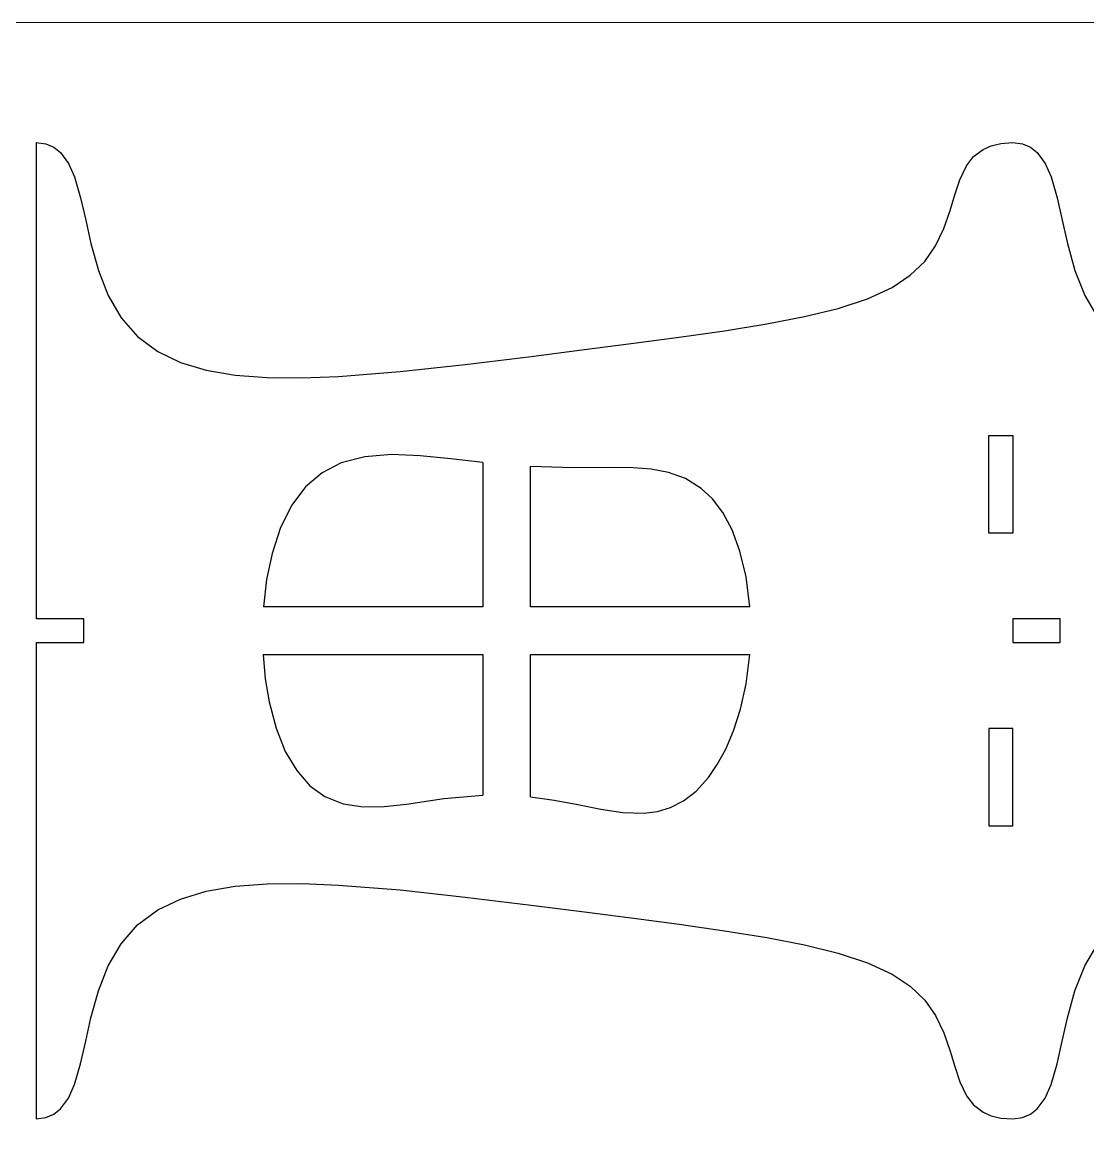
# Model space of a CAD drawing. Header units: millimetres. Extents: x -3928 to -434, y -548 to 1409.
# Drawn here: x -1660.2 to -1436.6, y 1174.1 to 1408.9 of the extents above; entities that cross this region are included whole.
import ezdxf

# ---------------------------------------------------------------- set-up
doc = ezdxf.new("R2010")
doc.units = ezdxf.units.MM
doc.header["$MEASUREMENT"] = 0
doc.layers.add('layer 1', color=7, linetype='Continuous')

msp = doc.modelspace()

# ---------------------------------------------------------------- linework, layer by layer
at = {"layer": 'layer 1', "color": 250, "lineweight": 9}
msp.add_lwpolyline([(-2369.48, 508.944), (-1169.48, 508.944), (-1169.48, 1408.944), (-2369.48, 1408.944), (-2369.48, 508.944)], close=True, dxfattribs=at)
at = {"layer": 'layer 1', "color": 1, "lineweight": 25}
for points, knots in [([(-1657.2996, 1383.6921), (-1657.2996, 1383.6921), (-1655.2528, 1383.437), (-1655.2528, 1383.437), (-1655.2528, 1383.437), (-1655.2528, 1383.437), (-1653.5574, 1382.7198), (-1653.5574, 1382.7198), (-1653.5574, 1382.7198), (-1653.5574, 1382.7198), (-1652.1582, 1381.6075), (-1652.1582, 1381.6075), (-1652.1582, 1381.6075), (-1652.1582, 1381.6075), (-1650.5041, 1379.3335), (-1650.5041, 1379.3335), (-1650.5041, 1379.3335), (-1650.5041, 1379.3335), (-1649.2485, 1376.498), (-1649.2485, 1376.498), (-1649.2485, 1376.498), (-1649.2485, 1376.498), (-1647.9655, 1372.1253), (-1647.9655, 1372.1253), (-1647.9655, 1372.1253), (-1647.9655, 1372.1253), (-1646.8863, 1367.3755), (-1646.8863, 1367.3755), (-1646.8863, 1367.3755), (-1646.8863, 1367.3755), (-1645.7934, 1362.5163), (-1645.7934, 1362.5163), (-1645.7934, 1362.5163), (-1645.7934, 1362.5163), (-1644.2236, 1356.8359), (-1644.2236, 1356.8359), (-1644.2236, 1356.8359), (-1644.2236, 1356.8359), (-1642.1616, 1351.5739), (-1642.1616, 1351.5739), (-1642.1616, 1351.5739), (-1642.1616, 1351.5739), (-1639.4494, 1346.9161), (-1639.4494, 1346.9161), (-1639.4494, 1346.9161), (-1639.4494, 1346.9161), (-1635.9869, 1342.9738), (-1635.9869, 1342.9738), (-1635.9869, 1342.9738), (-1635.9869, 1342.9738), (-1631.7211, 1339.7985), (-1631.7211, 1339.7985), (-1631.7211, 1339.7985), (-1631.7211, 1339.7985), (-1627.0017, 1337.5284), (-1627.0017, 1337.5284), (-1627.0017, 1337.5284), (-1627.0017, 1337.5284), (-1621.583, 1335.8989), (-1621.583, 1335.8989), (-1621.583, 1335.8989), (-1621.583, 1335.8989), (-1615.4986, 1334.8603), (-1615.4986, 1334.8603), (-1615.4986, 1334.8603), (-1615.4986, 1334.8603), (-1608.7973, 1334.3463), (-1608.7973, 1334.3463), (-1608.7973, 1334.3463), (-1608.7973, 1334.3463), (-1601.5413, 1334.2825), (-1601.5413, 1334.2825), (-1601.5413, 1334.2825), (-1601.5413, 1334.2825), (-1593.8021, 1334.5894), (-1593.8021, 1334.5894), (-1593.8021, 1334.5894), (-1593.8021, 1334.5894), (-1580.858, 1335.6315), (-1580.858, 1335.6315), (-1580.858, 1335.6315), (-1580.858, 1335.6315), (-1567.2545, 1337.1146), (-1567.2545, 1337.1146), (-1567.2545, 1337.1146), (-1567.2545, 1337.1146), (-1553.3487, 1338.8121), (-1553.3487, 1338.8121), (-1553.3487, 1338.8121), (-1553.3487, 1338.8121), (-1542.7527, 1340.1555), (-1542.7527, 1340.1555), (-1542.7527, 1340.1555), (-1542.7527, 1340.1555), (-1532.357, 1341.4989), (-1532.357, 1341.4989), (-1532.357, 1341.4989), (-1532.357, 1341.4989), (-1522.3209, 1342.8373), (-1522.3209, 1342.8373), (-1522.3209, 1342.8373), (-1522.3209, 1342.8373), (-1512.798, 1344.1938), (-1512.798, 1344.1938), (-1512.798, 1344.1938), (-1512.798, 1344.1938), (-1503.932, 1345.6165), (-1503.932, 1345.6165), (-1503.932, 1345.6165), (-1503.932, 1345.6165), (-1495.9885, 1347.1451), (-1495.9885, 1347.1451), (-1495.9885, 1347.1451), (-1495.9885, 1347.1451), (-1488.9072, 1348.8808), (-1488.9072, 1348.8808), (-1488.9072, 1348.8808), (-1488.9072, 1348.8808), (-1482.7674, 1350.905), (-1482.7674, 1350.905), (-1482.7674, 1350.905), (-1482.7674, 1350.905), (-1477.6176, 1353.2937), (-1477.6176, 1353.2937), (-1477.6176, 1353.2937), (-1477.6176, 1353.2937), (-1473.8016, 1355.8315), (-1473.8016, 1355.8315), (-1473.8016, 1355.8315), (-1473.8016, 1355.8315), (-1470.7779, 1358.7441), (-1470.7779, 1358.7441), (-1470.7779, 1358.7441), (-1470.7779, 1358.7441), (-1468.4729, 1362.0249), (-1468.4729, 1362.0249), (-1468.4729, 1362.0249), (-1468.4729, 1362.0249), (-1466.7598, 1365.6296), (-1466.7598, 1365.6296), (-1466.7598, 1365.6296), (-1466.7598, 1365.6296), (-1465.4488, 1369.4636), (-1465.4488, 1369.4636), (-1465.4488, 1369.4636), (-1465.4488, 1369.4636), (-1464.4762, 1372.7229), (-1464.4762, 1372.7229), (-1464.4762, 1372.7229), (-1464.4762, 1372.7229), (-1463.4034, 1375.9042), (-1463.4034, 1375.9042), (-1463.4034, 1375.9042), (-1463.4034, 1375.9042), (-1461.9828, 1378.8368), (-1461.9828, 1378.8368), (-1461.9828, 1378.8368), (-1461.9828, 1378.8368), (-1460.5103, 1380.7443), (-1460.5103, 1380.7443), (-1460.5103, 1380.7443), (-1460.5103, 1380.7443), (-1458.5238, 1382.2788), (-1458.5238, 1382.2788), (-1458.5238, 1382.2788), (-1458.5238, 1382.2788), (-1456.8301, 1383.0317), (-1456.8301, 1383.0317), (-1456.8301, 1383.0317), (-1456.8301, 1383.0317), (-1454.7759, 1383.5185), (-1454.7759, 1383.5185), (-1454.7759, 1383.5185), (-1454.7759, 1383.5185), (-1452.2998, 1383.6921), (-1452.2998, 1383.6921)], [0, 0, 0, 0, 0.02222222, 0.02222222, 0.02222222, 0.02222222, 0.04444444, 0.04444444, 0.04444444, 0.04444444, 0.06666667, 0.06666667, 0.06666667, 0.06666667, 0.08888889, 0.08888889, 0.08888889, 0.08888889, 0.11111111, 0.11111111, 0.11111111, 0.11111111, 0.13333333, 0.13333333, 0.13333333, 0.13333333, 0.15555556, 0.15555556, 0.15555556, 0.15555556, 0.17777778, 0.17777778, 0.17777778, 0.17777778, 0.2, 0.2, 0.2, 0.2, 0.22222222, 0.22222222, 0.22222222, 0.22222222, 0.24444444, 0.24444444, 0.24444444, 0.24444444, 0.26666667, 0.26666667, 0.26666667, 0.26666667, 0.28888889, 0.28888889, 0.28888889, 0.28888889, 0.31111111, 0.31111111, 0.31111111, 0.31111111, 0.33333333, 0.33333333, 0.33333333, 0.33333333, 0.35555556, 0.35555556, 0.35555556, 0.35555556, 0.37777778, 0.37777778, 0.37777778, 0.37777778, 0.4, 0.4, 0.4, 0.4, 0.42222222, 0.42222222, 0.42222222, 0.42222222, 0.44444444, 0.44444444, 0.44444444, 0.44444444, 0.46666667, 0.46666667, 0.46666667, 0.46666667, 0.48888889, 0.48888889, 0.48888889, 0.48888889, 0.51111111, 0.51111111, 0.51111111, 0.51111111, 0.53333333, 0.53333333, 0.53333333, 0.53333333, 0.55555556, 0.55555556, 0.55555556, 0.55555556, 0.57777778, 0.57777778, 0.57777778, 0.57777778, 0.6, 0.6, 0.6, 0.6, 0.62222222, 0.62222222, 0.62222222, 0.62222222, 0.64444444, 0.64444444, 0.64444444, 0.64444444, 0.66666667, 0.66666667, 0.66666667, 0.66666667, 0.68888889, 0.68888889, 0.68888889, 0.68888889, 0.71111111, 0.71111111, 0.71111111, 0.71111111, 0.73333333, 0.73333333, 0.73333333, 0.73333333, 0.75555556, 0.75555556, 0.75555556, 0.75555556, 0.77777778, 0.77777778, 0.77777778, 0.77777778, 0.8, 0.8, 0.8, 0.8, 0.82222222, 0.82222222, 0.82222222, 0.82222222, 0.84444444, 0.84444444, 0.84444444, 0.84444444, 0.86666667, 0.86666667, 0.86666667, 0.86666667, 0.88888889, 0.88888889, 0.88888889, 0.88888889, 0.91111111, 0.91111111, 0.91111111, 0.91111111, 0.93333333, 0.93333333, 0.93333333, 0.93333333, 0.95555556, 0.95555556, 0.95555556, 0.95555556, 1, 1, 1, 1]), ([(-1452.2998, 1383.6921), (-1452.2998, 1383.6921), (-1450.2529, 1383.437), (-1450.2529, 1383.437), (-1450.2529, 1383.437), (-1450.2529, 1383.437), (-1448.5575, 1382.7198), (-1448.5575, 1382.7198), (-1448.5575, 1382.7198), (-1448.5575, 1382.7198), (-1447.1581, 1381.6075), (-1447.1581, 1381.6075), (-1447.1581, 1381.6075), (-1447.1581, 1381.6075), (-1445.5043, 1379.3335), (-1445.5043, 1379.3335), (-1445.5043, 1379.3335), (-1445.5043, 1379.3335), (-1444.2488, 1376.498), (-1444.2488, 1376.498), (-1444.2488, 1376.498), (-1444.2488, 1376.498), (-1442.9657, 1372.1253), (-1442.9657, 1372.1253), (-1442.9657, 1372.1253), (-1442.9657, 1372.1253), (-1441.8862, 1367.3755), (-1441.8862, 1367.3755), (-1441.8862, 1367.3755), (-1441.8862, 1367.3755), (-1440.7937, 1362.5163), (-1440.7937, 1362.5163), (-1440.7937, 1362.5163), (-1440.7937, 1362.5163), (-1439.2238, 1356.8359), (-1439.2238, 1356.8359), (-1439.2238, 1356.8359), (-1439.2238, 1356.8359), (-1437.1615, 1351.5739), (-1437.1615, 1351.5739), (-1437.1615, 1351.5739), (-1437.1615, 1351.5739), (-1434.4497, 1346.9161), (-1434.4497, 1346.9161), (-1434.4497, 1346.9161), (-1434.4497, 1346.9161), (-1430.9871, 1342.9738), (-1430.9871, 1342.9738), (-1430.9871, 1342.9738), (-1430.9871, 1342.9738), (-1426.7214, 1339.7985), (-1426.7214, 1339.7985), (-1426.7214, 1339.7985), (-1426.7214, 1339.7985), (-1422.0015, 1337.5284), (-1422.0015, 1337.5284), (-1422.0015, 1337.5284), (-1422.0015, 1337.5284), (-1416.5829, 1335.8989), (-1416.5829, 1335.8989), (-1416.5829, 1335.8989), (-1416.5829, 1335.8989), (-1410.4985, 1334.8603), (-1410.4985, 1334.8603), (-1410.4985, 1334.8603), (-1410.4985, 1334.8603), (-1403.7975, 1334.3463), (-1403.7975, 1334.3463), (-1403.7975, 1334.3463), (-1403.7975, 1334.3463), (-1396.5412, 1334.2825), (-1396.5412, 1334.2825), (-1396.5412, 1334.2825), (-1396.5412, 1334.2825), (-1388.8023, 1334.5894), (-1388.8023, 1334.5894), (-1388.8023, 1334.5894), (-1388.8023, 1334.5894), (-1375.8579, 1335.6315), (-1375.8579, 1335.6315), (-1375.8579, 1335.6315), (-1375.8579, 1335.6315), (-1362.2547, 1337.1146), (-1362.2547, 1337.1146), (-1362.2547, 1337.1146), (-1362.2547, 1337.1146), (-1348.3486, 1338.8121), (-1348.3486, 1338.8121), (-1348.3486, 1338.8121), (-1348.3486, 1338.8121), (-1337.7529, 1340.1555), (-1337.7529, 1340.1555), (-1337.7529, 1340.1555), (-1337.7529, 1340.1555), (-1327.3573, 1341.4989), (-1327.3573, 1341.4989), (-1327.3573, 1341.4989), (-1327.3573, 1341.4989), (-1317.3211, 1342.8373), (-1317.3211, 1342.8373), (-1317.3211, 1342.8373), (-1317.3211, 1342.8373), (-1307.7982, 1344.1938), (-1307.7982, 1344.1938), (-1307.7982, 1344.1938), (-1307.7982, 1344.1938), (-1298.9322, 1345.6165), (-1298.9322, 1345.6165), (-1298.9322, 1345.6165), (-1298.9322, 1345.6165), (-1290.9883, 1347.1451), (-1290.9883, 1347.1451), (-1290.9883, 1347.1451), (-1290.9883, 1347.1451), (-1283.907, 1348.8808), (-1283.907, 1348.8808), (-1283.907, 1348.8808), (-1283.907, 1348.8808), (-1277.7676, 1350.905), (-1277.7676, 1350.905), (-1277.7676, 1350.905), (-1277.7676, 1350.905), (-1272.6178, 1353.2937), (-1272.6178, 1353.2937), (-1272.6178, 1353.2937), (-1272.6178, 1353.2937), (-1268.8014, 1355.8315), (-1268.8014, 1355.8315), (-1268.8014, 1355.8315), (-1268.8014, 1355.8315), (-1265.7781, 1358.7441), (-1265.7781, 1358.7441), (-1265.7781, 1358.7441), (-1265.7781, 1358.7441), (-1263.4731, 1362.0249), (-1263.4731, 1362.0249), (-1263.4731, 1362.0249), (-1263.4731, 1362.0249), (-1261.7596, 1365.6296), (-1261.7596, 1365.6296), (-1261.7596, 1365.6296), (-1261.7596, 1365.6296), (-1260.4491, 1369.4636), (-1260.4491, 1369.4636), (-1260.4491, 1369.4636), (-1260.4491, 1369.4636), (-1259.4765, 1372.7229), (-1259.4765, 1372.7229), (-1259.4765, 1372.7229), (-1259.4765, 1372.7229), (-1258.4033, 1375.9042), (-1258.4033, 1375.9042), (-1258.4033, 1375.9042), (-1258.4033, 1375.9042), (-1256.983, 1378.8368), (-1256.983, 1378.8368), (-1256.983, 1378.8368), (-1256.983, 1378.8368), (-1255.5102, 1380.7443), (-1255.5102, 1380.7443), (-1255.5102, 1380.7443), (-1255.5102, 1380.7443), (-1253.5237, 1382.2788), (-1253.5237, 1382.2788), (-1253.5237, 1382.2788), (-1253.5237, 1382.2788), (-1251.8304, 1383.0317), (-1251.8304, 1383.0317), (-1251.8304, 1383.0317), (-1251.8304, 1383.0317), (-1249.7761, 1383.5185), (-1249.7761, 1383.5185), (-1249.7761, 1383.5185), (-1249.7761, 1383.5185), (-1247.3, 1383.6921), (-1247.3, 1383.6921)], [0, 0, 0, 0, 0.02222222, 0.02222222, 0.02222222, 0.02222222, 0.04444444, 0.04444444, 0.04444444, 0.04444444, 0.06666667, 0.06666667, 0.06666667, 0.06666667, 0.08888889, 0.08888889, 0.08888889, 0.08888889, 0.11111111, 0.11111111, 0.11111111, 0.11111111, 0.13333333, 0.13333333, 0.13333333, 0.13333333, 0.15555556, 0.15555556, 0.15555556, 0.15555556, 0.17777778, 0.17777778, 0.17777778, 0.17777778, 0.2, 0.2, 0.2, 0.2, 0.22222222, 0.22222222, 0.22222222, 0.22222222, 0.24444444, 0.24444444, 0.24444444, 0.24444444, 0.26666667, 0.26666667, 0.26666667, 0.26666667, 0.28888889, 0.28888889, 0.28888889, 0.28888889, 0.31111111, 0.31111111, 0.31111111, 0.31111111, 0.33333333, 0.33333333, 0.33333333, 0.33333333, 0.35555556, 0.35555556, 0.35555556, 0.35555556, 0.37777778, 0.37777778, 0.37777778, 0.37777778, 0.4, 0.4, 0.4, 0.4, 0.42222222, 0.42222222, 0.42222222, 0.42222222, 0.44444444, 0.44444444, 0.44444444, 0.44444444, 0.46666667, 0.46666667, 0.46666667, 0.46666667, 0.48888889, 0.48888889, 0.48888889, 0.48888889, 0.51111111, 0.51111111, 0.51111111, 0.51111111, 0.53333333, 0.53333333, 0.53333333, 0.53333333, 0.55555556, 0.55555556, 0.55555556, 0.55555556, 0.57777778, 0.57777778, 0.57777778, 0.57777778, 0.6, 0.6, 0.6, 0.6, 0.62222222, 0.62222222, 0.62222222, 0.62222222, 0.64444444, 0.64444444, 0.64444444, 0.64444444, 0.66666667, 0.66666667, 0.66666667, 0.66666667, 0.68888889, 0.68888889, 0.68888889, 0.68888889, 0.71111111, 0.71111111, 0.71111111, 0.71111111, 0.73333333, 0.73333333, 0.73333333, 0.73333333, 0.75555556, 0.75555556, 0.75555556, 0.75555556, 0.77777778, 0.77777778, 0.77777778, 0.77777778, 0.8, 0.8, 0.8, 0.8, 0.82222222, 0.82222222, 0.82222222, 0.82222222, 0.84444444, 0.84444444, 0.84444444, 0.84444444, 0.86666667, 0.86666667, 0.86666667, 0.86666667, 0.88888889, 0.88888889, 0.88888889, 0.88888889, 0.91111111, 0.91111111, 0.91111111, 0.91111111, 0.93333333, 0.93333333, 0.93333333, 0.93333333, 0.95555556, 0.95555556, 0.95555556, 0.95555556, 1, 1, 1, 1]), ([(-1563.5496, 1316.5529), (-1563.5496, 1316.5529), (-1570.2574, 1317.3096), (-1570.2574, 1317.3096), (-1570.2574, 1317.3096), (-1570.2574, 1317.3096), (-1576.6881, 1317.9376), (-1576.6881, 1317.9376), (-1576.6881, 1317.9376), (-1576.6881, 1317.9376), (-1582.7284, 1318.1665), (-1582.7284, 1318.1665), (-1582.7284, 1318.1665), (-1582.7284, 1318.1665), (-1588.2818, 1317.7365), (-1588.2818, 1317.7365), (-1588.2818, 1317.7365), (-1588.2818, 1317.7365), (-1593.2736, 1316.4301), (-1593.2736, 1316.4301), (-1593.2736, 1316.4301), (-1593.2736, 1316.4301), (-1597.2688, 1314.3618), (-1597.2688, 1314.3618), (-1597.2688, 1314.3618), (-1597.2688, 1314.3618), (-1600.7299, 1311.3942), (-1600.7299, 1311.3942), (-1600.7299, 1311.3942), (-1600.7299, 1311.3942), (-1603.6404, 1307.5327), (-1603.6404, 1307.5327), (-1603.6404, 1307.5327), (-1603.6404, 1307.5327), (-1605.9909, 1302.8397), (-1605.9909, 1302.8397), (-1605.9909, 1302.8397), (-1605.9909, 1302.8397), (-1607.7777, 1297.4309), (-1607.7777, 1297.4309), (-1607.7777, 1297.4309), (-1607.7777, 1297.4309), (-1608.9229, 1291.9696), (-1608.9229, 1291.9696), (-1608.9229, 1291.9696), (-1608.9229, 1291.9696), (-1609.5949, 1286.1921), (-1609.5949, 1286.1921)], [0, 0, 0, 0, 0.07692308, 0.07692308, 0.07692308, 0.07692308, 0.15384615, 0.15384615, 0.15384615, 0.15384615, 0.23076923, 0.23076923, 0.23076923, 0.23076923, 0.30769231, 0.30769231, 0.30769231, 0.30769231, 0.38461538, 0.38461538, 0.38461538, 0.38461538, 0.46153846, 0.46153846, 0.46153846, 0.46153846, 0.53846154, 0.53846154, 0.53846154, 0.53846154, 0.61538462, 0.61538462, 0.61538462, 0.61538462, 0.69230769, 0.69230769, 0.69230769, 0.69230769, 0.76923077, 0.76923077, 0.76923077, 0.76923077, 0.84615385, 0.84615385, 0.84615385, 0.84615385, 1, 1, 1, 1]), ([(-1507.4795, 1286.1921), (-1507.4795, 1286.1921), (-1508.2701, 1292.5203), (-1508.2701, 1292.5203), (-1508.2701, 1292.5203), (-1508.2701, 1292.5203), (-1509.5538, 1297.9054), (-1509.5538, 1297.9054), (-1509.5538, 1297.9054), (-1509.5538, 1297.9054), (-1511.214, 1302.3804), (-1511.214, 1302.3804), (-1511.214, 1302.3804), (-1511.214, 1302.3804), (-1513.1613, 1306.0087), (-1513.1613, 1306.0087), (-1513.1613, 1306.0087), (-1513.1613, 1306.0087), (-1515.3281, 1308.874), (-1515.3281, 1308.874), (-1515.3281, 1308.874), (-1515.3281, 1308.874), (-1517.666, 1311.0693), (-1517.666, 1311.0693), (-1517.666, 1311.0693), (-1517.666, 1311.0693), (-1521.0053, 1313.1324), (-1521.0053, 1313.1324), (-1521.0053, 1313.1324), (-1521.0053, 1313.1324), (-1524.5282, 1314.4003), (-1524.5282, 1314.4003), (-1524.5282, 1314.4003), (-1524.5282, 1314.4003), (-1528.1978, 1315.0892), (-1528.1978, 1315.0892), (-1528.1978, 1315.0892), (-1528.1978, 1315.0892), (-1531.9887, 1315.3909), (-1531.9887, 1315.3909), (-1531.9887, 1315.3909), (-1531.9887, 1315.3909), (-1535.8845, 1315.4667), (-1535.8845, 1315.4667), (-1535.8845, 1315.4667), (-1535.8845, 1315.4667), (-1544.591, 1315.4279), (-1544.591, 1315.4279), (-1544.591, 1315.4279), (-1544.591, 1315.4279), (-1553.5498, 1315.6918), (-1553.5498, 1315.6918)], [0, 0, 0, 0, 0.07142857, 0.07142857, 0.07142857, 0.07142857, 0.14285714, 0.14285714, 0.14285714, 0.14285714, 0.21428571, 0.21428571, 0.21428571, 0.21428571, 0.28571429, 0.28571429, 0.28571429, 0.28571429, 0.35714286, 0.35714286, 0.35714286, 0.35714286, 0.42857143, 0.42857143, 0.42857143, 0.42857143, 0.5, 0.5, 0.5, 0.5, 0.57142857, 0.57142857, 0.57142857, 0.57142857, 0.64285714, 0.64285714, 0.64285714, 0.64285714, 0.71428571, 0.71428571, 0.71428571, 0.71428571, 0.78571429, 0.78571429, 0.78571429, 0.78571429, 0.85714286, 0.85714286, 0.85714286, 0.85714286, 1, 1, 1, 1]), ([(-1609.6715, 1276.1923), (-1609.6715, 1276.1923), (-1609.1984, 1271.1123), (-1609.1984, 1271.1123), (-1609.1984, 1271.1123), (-1609.1984, 1271.1123), (-1608.3859, 1266.262), (-1608.3859, 1266.262), (-1608.3859, 1266.262), (-1608.3859, 1266.262), (-1606.9237, 1260.7184), (-1606.9237, 1260.7184), (-1606.9237, 1260.7184), (-1606.9237, 1260.7184), (-1604.9841, 1255.8582), (-1604.9841, 1255.8582), (-1604.9841, 1255.8582), (-1604.9841, 1255.8582), (-1602.6011, 1251.8062), (-1602.6011, 1251.8062), (-1602.6011, 1251.8062), (-1602.6011, 1251.8062), (-1599.812, 1248.6351), (-1599.812, 1248.6351), (-1599.812, 1248.6351), (-1599.812, 1248.6351), (-1596.6578, 1246.3589), (-1596.6578, 1246.3589), (-1596.6578, 1246.3589), (-1596.6578, 1246.3589), (-1592.8362, 1244.8417), (-1592.8362, 1244.8417), (-1592.8362, 1244.8417), (-1592.8362, 1244.8417), (-1588.6776, 1244.2119), (-1588.6776, 1244.2119), (-1588.6776, 1244.2119), (-1588.6776, 1244.2119), (-1584.2288, 1244.2765), (-1584.2288, 1244.2765), (-1584.2288, 1244.2765), (-1584.2288, 1244.2765), (-1579.5308, 1244.7972), (-1579.5308, 1244.7972), (-1579.5308, 1244.7972), (-1579.5308, 1244.7972), (-1571.732, 1245.9275), (-1571.732, 1245.9275), (-1571.732, 1245.9275), (-1571.732, 1245.9275), (-1563.5496, 1246.6683), (-1563.5496, 1246.6683)], [0, 0, 0, 0, 0.07142857, 0.07142857, 0.07142857, 0.07142857, 0.14285714, 0.14285714, 0.14285714, 0.14285714, 0.21428571, 0.21428571, 0.21428571, 0.21428571, 0.28571429, 0.28571429, 0.28571429, 0.28571429, 0.35714286, 0.35714286, 0.35714286, 0.35714286, 0.42857143, 0.42857143, 0.42857143, 0.42857143, 0.5, 0.5, 0.5, 0.5, 0.57142857, 0.57142857, 0.57142857, 0.57142857, 0.64285714, 0.64285714, 0.64285714, 0.64285714, 0.71428571, 0.71428571, 0.71428571, 0.71428571, 0.78571429, 0.78571429, 0.78571429, 0.78571429, 0.85714286, 0.85714286, 0.85714286, 0.85714286, 1, 1, 1, 1]), ([(-1553.5498, 1246.3036), (-1553.5498, 1246.3036), (-1548.5344, 1245.5938), (-1548.5344, 1245.5938), (-1548.5344, 1245.5938), (-1548.5344, 1245.5938), (-1543.5951, 1244.6695), (-1543.5951, 1244.6695), (-1543.5951, 1244.6695), (-1543.5951, 1244.6695), (-1538.7818, 1243.7279), (-1538.7818, 1243.7279), (-1538.7818, 1243.7279), (-1538.7818, 1243.7279), (-1534.1311, 1243.0294), (-1534.1311, 1243.0294), (-1534.1311, 1243.0294), (-1534.1311, 1243.0294), (-1529.6576, 1242.8809), (-1529.6576, 1242.8809), (-1529.6576, 1242.8809), (-1529.6576, 1242.8809), (-1526.8459, 1243.2379), (-1526.8459, 1243.2379), (-1526.8459, 1243.2379), (-1526.8459, 1243.2379), (-1524.0974, 1244.0659), (-1524.0974, 1244.0659), (-1524.0974, 1244.0659), (-1524.0974, 1244.0659), (-1521.4043, 1245.4636), (-1521.4043, 1245.4636), (-1521.4043, 1245.4636), (-1521.4043, 1245.4636), (-1518.7638, 1247.533), (-1518.7638, 1247.533), (-1518.7638, 1247.533), (-1518.7638, 1247.533), (-1516.186, 1250.3803), (-1516.186, 1250.3803), (-1516.186, 1250.3803), (-1516.186, 1250.3803), (-1514.3241, 1253.0755), (-1514.3241, 1253.0755), (-1514.3241, 1253.0755), (-1514.3241, 1253.0755), (-1512.5419, 1256.3193), (-1512.5419, 1256.3193), (-1512.5419, 1256.3193), (-1512.5419, 1256.3193), (-1510.8834, 1260.1723), (-1510.8834, 1260.1723), (-1510.8834, 1260.1723), (-1510.8834, 1260.1723), (-1509.4159, 1264.7062), (-1509.4159, 1264.7062), (-1509.4159, 1264.7062), (-1509.4159, 1264.7062), (-1508.2358, 1270.0092), (-1508.2358, 1270.0092), (-1508.2358, 1270.0092), (-1508.2358, 1270.0092), (-1507.4798, 1276.1923), (-1507.4798, 1276.1923)], [0, 0, 0, 0, 0.05882353, 0.05882353, 0.05882353, 0.05882353, 0.11764706, 0.11764706, 0.11764706, 0.11764706, 0.17647059, 0.17647059, 0.17647059, 0.17647059, 0.23529412, 0.23529412, 0.23529412, 0.23529412, 0.29411765, 0.29411765, 0.29411765, 0.29411765, 0.35294118, 0.35294118, 0.35294118, 0.35294118, 0.41176471, 0.41176471, 0.41176471, 0.41176471, 0.47058824, 0.47058824, 0.47058824, 0.47058824, 0.52941176, 0.52941176, 0.52941176, 0.52941176, 0.58823529, 0.58823529, 0.58823529, 0.58823529, 0.64705882, 0.64705882, 0.64705882, 0.64705882, 0.70588235, 0.70588235, 0.70588235, 0.70588235, 0.76470588, 0.76470588, 0.76470588, 0.76470588, 0.82352941, 0.82352941, 0.82352941, 0.82352941, 0.88235294, 0.88235294, 0.88235294, 0.88235294, 1, 1, 1, 1]), ([(-1657.2996, 1178.6923), (-1657.2996, 1178.6923), (-1655.2528, 1178.947), (-1655.2528, 1178.947), (-1655.2528, 1178.947), (-1655.2528, 1178.947), (-1653.5574, 1179.6642), (-1653.5574, 1179.6642), (-1653.5574, 1179.6642), (-1653.5574, 1179.6642), (-1652.1582, 1180.7765), (-1652.1582, 1180.7765), (-1652.1582, 1180.7765), (-1652.1582, 1180.7765), (-1650.5041, 1183.0505), (-1650.5041, 1183.0505), (-1650.5041, 1183.0505), (-1650.5041, 1183.0505), (-1649.2485, 1185.8861), (-1649.2485, 1185.8861), (-1649.2485, 1185.8861), (-1649.2485, 1185.8861), (-1647.9655, 1190.2588), (-1647.9655, 1190.2588), (-1647.9655, 1190.2588), (-1647.9655, 1190.2588), (-1646.8863, 1195.0086), (-1646.8863, 1195.0086), (-1646.8863, 1195.0086), (-1646.8863, 1195.0086), (-1645.7934, 1199.8681), (-1645.7934, 1199.8681), (-1645.7934, 1199.8681), (-1645.7934, 1199.8681), (-1644.2236, 1205.5486), (-1644.2236, 1205.5486), (-1644.2236, 1205.5486), (-1644.2236, 1205.5486), (-1642.1616, 1210.8102), (-1642.1616, 1210.8102), (-1642.1616, 1210.8102), (-1642.1616, 1210.8102), (-1639.4494, 1215.4683), (-1639.4494, 1215.4683), (-1639.4494, 1215.4683), (-1639.4494, 1215.4683), (-1635.9869, 1219.4103), (-1635.9869, 1219.4103), (-1635.9869, 1219.4103), (-1635.9869, 1219.4103), (-1631.7211, 1222.586), (-1631.7211, 1222.586), (-1631.7211, 1222.586), (-1631.7211, 1222.586), (-1627.0017, 1224.8561), (-1627.0017, 1224.8561), (-1627.0017, 1224.8561), (-1627.0017, 1224.8561), (-1621.583, 1226.4852), (-1621.583, 1226.4852), (-1621.583, 1226.4852), (-1621.583, 1226.4852), (-1615.4986, 1227.5238), (-1615.4986, 1227.5238), (-1615.4986, 1227.5238), (-1615.4986, 1227.5238), (-1608.7973, 1228.0378), (-1608.7973, 1228.0378), (-1608.7973, 1228.0378), (-1608.7973, 1228.0378), (-1601.5413, 1228.1016), (-1601.5413, 1228.1016), (-1601.5413, 1228.1016), (-1601.5413, 1228.1016), (-1593.8021, 1227.7951), (-1593.8021, 1227.7951), (-1593.8021, 1227.7951), (-1593.8021, 1227.7951), (-1580.858, 1226.7526), (-1580.858, 1226.7526), (-1580.858, 1226.7526), (-1580.858, 1226.7526), (-1567.2545, 1225.2695), (-1567.2545, 1225.2695), (-1567.2545, 1225.2695), (-1567.2545, 1225.2695), (-1553.3487, 1223.572), (-1553.3487, 1223.572), (-1553.3487, 1223.572), (-1553.3487, 1223.572), (-1542.7527, 1222.2286), (-1542.7527, 1222.2286), (-1542.7527, 1222.2286), (-1542.7527, 1222.2286), (-1532.357, 1220.8852), (-1532.357, 1220.8852), (-1532.357, 1220.8852), (-1532.357, 1220.8852), (-1522.3209, 1219.5471), (-1522.3209, 1219.5471), (-1522.3209, 1219.5471), (-1522.3209, 1219.5471), (-1512.798, 1218.1907), (-1512.798, 1218.1907), (-1512.798, 1218.1907), (-1512.798, 1218.1907), (-1503.932, 1216.7676), (-1503.932, 1216.7676), (-1503.932, 1216.7676), (-1503.932, 1216.7676), (-1495.9885, 1215.239), (-1495.9885, 1215.239), (-1495.9885, 1215.239), (-1495.9885, 1215.239), (-1488.9072, 1213.5033), (-1488.9072, 1213.5033), (-1488.9072, 1213.5033), (-1488.9072, 1213.5033), (-1482.7674, 1211.4795), (-1482.7674, 1211.4795), (-1482.7674, 1211.4795), (-1482.7674, 1211.4795), (-1477.6176, 1209.0908), (-1477.6176, 1209.0908), (-1477.6176, 1209.0908), (-1477.6176, 1209.0908), (-1473.8016, 1206.5526), (-1473.8016, 1206.5526), (-1473.8016, 1206.5526), (-1473.8016, 1206.5526), (-1470.7779, 1203.6404), (-1470.7779, 1203.6404), (-1470.7779, 1203.6404), (-1470.7779, 1203.6404), (-1468.4729, 1200.3592), (-1468.4729, 1200.3592), (-1468.4729, 1200.3592), (-1468.4729, 1200.3592), (-1466.7598, 1196.7545), (-1466.7598, 1196.7545), (-1466.7598, 1196.7545), (-1466.7598, 1196.7545), (-1465.4488, 1192.9205), (-1465.4488, 1192.9205), (-1465.4488, 1192.9205), (-1465.4488, 1192.9205), (-1464.4762, 1189.6612), (-1464.4762, 1189.6612), (-1464.4762, 1189.6612), (-1464.4762, 1189.6612), (-1463.4034, 1186.4799), (-1463.4034, 1186.4799), (-1463.4034, 1186.4799), (-1463.4034, 1186.4799), (-1461.9828, 1183.5472), (-1461.9828, 1183.5472), (-1461.9828, 1183.5472), (-1461.9828, 1183.5472), (-1460.5103, 1181.6401), (-1460.5103, 1181.6401), (-1460.5103, 1181.6401), (-1460.5103, 1181.6401), (-1458.5238, 1180.1055), (-1458.5238, 1180.1055), (-1458.5238, 1180.1055), (-1458.5238, 1180.1055), (-1456.8301, 1179.3527), (-1456.8301, 1179.3527), (-1456.8301, 1179.3527), (-1456.8301, 1179.3527), (-1454.7759, 1178.8655), (-1454.7759, 1178.8655), (-1454.7759, 1178.8655), (-1454.7759, 1178.8655), (-1452.2998, 1178.6923), (-1452.2998, 1178.6923)], [0, 0, 0, 0, 0.02222222, 0.02222222, 0.02222222, 0.02222222, 0.04444444, 0.04444444, 0.04444444, 0.04444444, 0.06666667, 0.06666667, 0.06666667, 0.06666667, 0.08888889, 0.08888889, 0.08888889, 0.08888889, 0.11111111, 0.11111111, 0.11111111, 0.11111111, 0.13333333, 0.13333333, 0.13333333, 0.13333333, 0.15555556, 0.15555556, 0.15555556, 0.15555556, 0.17777778, 0.17777778, 0.17777778, 0.17777778, 0.2, 0.2, 0.2, 0.2, 0.22222222, 0.22222222, 0.22222222, 0.22222222, 0.24444444, 0.24444444, 0.24444444, 0.24444444, 0.26666667, 0.26666667, 0.26666667, 0.26666667, 0.28888889, 0.28888889, 0.28888889, 0.28888889, 0.31111111, 0.31111111, 0.31111111, 0.31111111, 0.33333333, 0.33333333, 0.33333333, 0.33333333, 0.35555556, 0.35555556, 0.35555556, 0.35555556, 0.37777778, 0.37777778, 0.37777778, 0.37777778, 0.4, 0.4, 0.4, 0.4, 0.42222222, 0.42222222, 0.42222222, 0.42222222, 0.44444444, 0.44444444, 0.44444444, 0.44444444, 0.46666667, 0.46666667, 0.46666667, 0.46666667, 0.48888889, 0.48888889, 0.48888889, 0.48888889, 0.51111111, 0.51111111, 0.51111111, 0.51111111, 0.53333333, 0.53333333, 0.53333333, 0.53333333, 0.55555556, 0.55555556, 0.55555556, 0.55555556, 0.57777778, 0.57777778, 0.57777778, 0.57777778, 0.6, 0.6, 0.6, 0.6, 0.62222222, 0.62222222, 0.62222222, 0.62222222, 0.64444444, 0.64444444, 0.64444444, 0.64444444, 0.66666667, 0.66666667, 0.66666667, 0.66666667, 0.68888889, 0.68888889, 0.68888889, 0.68888889, 0.71111111, 0.71111111, 0.71111111, 0.71111111, 0.73333333, 0.73333333, 0.73333333, 0.73333333, 0.75555556, 0.75555556, 0.75555556, 0.75555556, 0.77777778, 0.77777778, 0.77777778, 0.77777778, 0.8, 0.8, 0.8, 0.8, 0.82222222, 0.82222222, 0.82222222, 0.82222222, 0.84444444, 0.84444444, 0.84444444, 0.84444444, 0.86666667, 0.86666667, 0.86666667, 0.86666667, 0.88888889, 0.88888889, 0.88888889, 0.88888889, 0.91111111, 0.91111111, 0.91111111, 0.91111111, 0.93333333, 0.93333333, 0.93333333, 0.93333333, 0.95555556, 0.95555556, 0.95555556, 0.95555556, 1, 1, 1, 1]), ([(-1452.2998, 1178.6923), (-1452.2998, 1178.6923), (-1450.2529, 1178.947), (-1450.2529, 1178.947), (-1450.2529, 1178.947), (-1450.2529, 1178.947), (-1448.5575, 1179.6642), (-1448.5575, 1179.6642), (-1448.5575, 1179.6642), (-1448.5575, 1179.6642), (-1447.1581, 1180.7765), (-1447.1581, 1180.7765), (-1447.1581, 1180.7765), (-1447.1581, 1180.7765), (-1445.5043, 1183.0505), (-1445.5043, 1183.0505), (-1445.5043, 1183.0505), (-1445.5043, 1183.0505), (-1444.2488, 1185.8861), (-1444.2488, 1185.8861), (-1444.2488, 1185.8861), (-1444.2488, 1185.8861), (-1442.9657, 1190.2588), (-1442.9657, 1190.2588), (-1442.9657, 1190.2588), (-1442.9657, 1190.2588), (-1441.8862, 1195.0086), (-1441.8862, 1195.0086), (-1441.8862, 1195.0086), (-1441.8862, 1195.0086), (-1440.7937, 1199.8681), (-1440.7937, 1199.8681), (-1440.7937, 1199.8681), (-1440.7937, 1199.8681), (-1439.2238, 1205.5486), (-1439.2238, 1205.5486), (-1439.2238, 1205.5486), (-1439.2238, 1205.5486), (-1437.1615, 1210.8102), (-1437.1615, 1210.8102), (-1437.1615, 1210.8102), (-1437.1615, 1210.8102), (-1434.4497, 1215.4683), (-1434.4497, 1215.4683), (-1434.4497, 1215.4683), (-1434.4497, 1215.4683), (-1430.9871, 1219.4103), (-1430.9871, 1219.4103), (-1430.9871, 1219.4103), (-1430.9871, 1219.4103), (-1426.7214, 1222.586), (-1426.7214, 1222.586), (-1426.7214, 1222.586), (-1426.7214, 1222.586), (-1422.0015, 1224.8561), (-1422.0015, 1224.8561), (-1422.0015, 1224.8561), (-1422.0015, 1224.8561), (-1416.5829, 1226.4852), (-1416.5829, 1226.4852), (-1416.5829, 1226.4852), (-1416.5829, 1226.4852), (-1410.4985, 1227.5238), (-1410.4985, 1227.5238), (-1410.4985, 1227.5238), (-1410.4985, 1227.5238), (-1403.7975, 1228.0378), (-1403.7975, 1228.0378), (-1403.7975, 1228.0378), (-1403.7975, 1228.0378), (-1396.5412, 1228.1016), (-1396.5412, 1228.1016), (-1396.5412, 1228.1016), (-1396.5412, 1228.1016), (-1388.8023, 1227.7951), (-1388.8023, 1227.7951), (-1388.8023, 1227.7951), (-1388.8023, 1227.7951), (-1375.8579, 1226.7526), (-1375.8579, 1226.7526), (-1375.8579, 1226.7526), (-1375.8579, 1226.7526), (-1362.2547, 1225.2695), (-1362.2547, 1225.2695), (-1362.2547, 1225.2695), (-1362.2547, 1225.2695), (-1348.3486, 1223.572), (-1348.3486, 1223.572), (-1348.3486, 1223.572), (-1348.3486, 1223.572), (-1337.7529, 1222.2286), (-1337.7529, 1222.2286), (-1337.7529, 1222.2286), (-1337.7529, 1222.2286), (-1327.3573, 1220.8852), (-1327.3573, 1220.8852), (-1327.3573, 1220.8852), (-1327.3573, 1220.8852), (-1317.3211, 1219.5471), (-1317.3211, 1219.5471), (-1317.3211, 1219.5471), (-1317.3211, 1219.5471), (-1307.7982, 1218.1907), (-1307.7982, 1218.1907), (-1307.7982, 1218.1907), (-1307.7982, 1218.1907), (-1298.9322, 1216.7676), (-1298.9322, 1216.7676), (-1298.9322, 1216.7676), (-1298.9322, 1216.7676), (-1290.9883, 1215.239), (-1290.9883, 1215.239), (-1290.9883, 1215.239), (-1290.9883, 1215.239), (-1283.907, 1213.5033), (-1283.907, 1213.5033), (-1283.907, 1213.5033), (-1283.907, 1213.5033), (-1277.7676, 1211.4795), (-1277.7676, 1211.4795), (-1277.7676, 1211.4795), (-1277.7676, 1211.4795), (-1272.6178, 1209.0908), (-1272.6178, 1209.0908), (-1272.6178, 1209.0908), (-1272.6178, 1209.0908), (-1268.8014, 1206.5526), (-1268.8014, 1206.5526), (-1268.8014, 1206.5526), (-1268.8014, 1206.5526), (-1265.7781, 1203.6404), (-1265.7781, 1203.6404), (-1265.7781, 1203.6404), (-1265.7781, 1203.6404), (-1263.4731, 1200.3592), (-1263.4731, 1200.3592), (-1263.4731, 1200.3592), (-1263.4731, 1200.3592), (-1261.7596, 1196.7545), (-1261.7596, 1196.7545), (-1261.7596, 1196.7545), (-1261.7596, 1196.7545), (-1260.4491, 1192.9205), (-1260.4491, 1192.9205), (-1260.4491, 1192.9205), (-1260.4491, 1192.9205), (-1259.4765, 1189.6612), (-1259.4765, 1189.6612), (-1259.4765, 1189.6612), (-1259.4765, 1189.6612), (-1258.4033, 1186.4799), (-1258.4033, 1186.4799), (-1258.4033, 1186.4799), (-1258.4033, 1186.4799), (-1256.983, 1183.5472), (-1256.983, 1183.5472), (-1256.983, 1183.5472), (-1256.983, 1183.5472), (-1255.5102, 1181.6401), (-1255.5102, 1181.6401), (-1255.5102, 1181.6401), (-1255.5102, 1181.6401), (-1253.5237, 1180.1055), (-1253.5237, 1180.1055), (-1253.5237, 1180.1055), (-1253.5237, 1180.1055), (-1251.8304, 1179.3527), (-1251.8304, 1179.3527), (-1251.8304, 1179.3527), (-1251.8304, 1179.3527), (-1249.7761, 1178.8655), (-1249.7761, 1178.8655), (-1249.7761, 1178.8655), (-1249.7761, 1178.8655), (-1247.3, 1178.6923), (-1247.3, 1178.6923)], [0, 0, 0, 0, 0.02222222, 0.02222222, 0.02222222, 0.02222222, 0.04444444, 0.04444444, 0.04444444, 0.04444444, 0.06666667, 0.06666667, 0.06666667, 0.06666667, 0.08888889, 0.08888889, 0.08888889, 0.08888889, 0.11111111, 0.11111111, 0.11111111, 0.11111111, 0.13333333, 0.13333333, 0.13333333, 0.13333333, 0.15555556, 0.15555556, 0.15555556, 0.15555556, 0.17777778, 0.17777778, 0.17777778, 0.17777778, 0.2, 0.2, 0.2, 0.2, 0.22222222, 0.22222222, 0.22222222, 0.22222222, 0.24444444, 0.24444444, 0.24444444, 0.24444444, 0.26666667, 0.26666667, 0.26666667, 0.26666667, 0.28888889, 0.28888889, 0.28888889, 0.28888889, 0.31111111, 0.31111111, 0.31111111, 0.31111111, 0.33333333, 0.33333333, 0.33333333, 0.33333333, 0.35555556, 0.35555556, 0.35555556, 0.35555556, 0.37777778, 0.37777778, 0.37777778, 0.37777778, 0.4, 0.4, 0.4, 0.4, 0.42222222, 0.42222222, 0.42222222, 0.42222222, 0.44444444, 0.44444444, 0.44444444, 0.44444444, 0.46666667, 0.46666667, 0.46666667, 0.46666667, 0.48888889, 0.48888889, 0.48888889, 0.48888889, 0.51111111, 0.51111111, 0.51111111, 0.51111111, 0.53333333, 0.53333333, 0.53333333, 0.53333333, 0.55555556, 0.55555556, 0.55555556, 0.55555556, 0.57777778, 0.57777778, 0.57777778, 0.57777778, 0.6, 0.6, 0.6, 0.6, 0.62222222, 0.62222222, 0.62222222, 0.62222222, 0.64444444, 0.64444444, 0.64444444, 0.64444444, 0.66666667, 0.66666667, 0.66666667, 0.66666667, 0.68888889, 0.68888889, 0.68888889, 0.68888889, 0.71111111, 0.71111111, 0.71111111, 0.71111111, 0.73333333, 0.73333333, 0.73333333, 0.73333333, 0.75555556, 0.75555556, 0.75555556, 0.75555556, 0.77777778, 0.77777778, 0.77777778, 0.77777778, 0.8, 0.8, 0.8, 0.8, 0.82222222, 0.82222222, 0.82222222, 0.82222222, 0.84444444, 0.84444444, 0.84444444, 0.84444444, 0.86666667, 0.86666667, 0.86666667, 0.86666667, 0.88888889, 0.88888889, 0.88888889, 0.88888889, 0.91111111, 0.91111111, 0.91111111, 0.91111111, 0.93333333, 0.93333333, 0.93333333, 0.93333333, 0.95555556, 0.95555556, 0.95555556, 0.95555556, 1, 1, 1, 1])]:
    msp.add_open_spline(points, degree=3, knots=knots, dxfattribs=at)
for points in [[(-1657.2996, 1383.6921), (-1657.2996, 1383.6921), (-1657.2996, 1283.692), (-1657.2996, 1283.692)], [(-1457.2997, 1322.1921), (-1457.2997, 1322.1921), (-1452.2998, 1322.1921), (-1452.2998, 1322.1921)], [(-1457.2997, 1301.6921), (-1457.2997, 1301.6921), (-1457.2997, 1322.1921), (-1457.2997, 1322.1921)], [(-1452.2998, 1322.1921), (-1452.2998, 1322.1921), (-1452.2998, 1301.6921), (-1452.2998, 1301.6921)], [(-1563.5496, 1316.5529), (-1563.5496, 1316.5529), (-1563.5496, 1286.1921), (-1563.5496, 1286.1921)], [(-1553.5498, 1286.1921), (-1553.5498, 1286.1921), (-1553.5498, 1315.6918), (-1553.5498, 1315.6918)], [(-1452.2998, 1301.6921), (-1452.2998, 1301.6921), (-1457.2997, 1301.6921), (-1457.2997, 1301.6921)], [(-1563.5496, 1286.1921), (-1563.5496, 1286.1921), (-1609.5949, 1286.1921), (-1609.5949, 1286.1921)], [(-1507.4795, 1286.1921), (-1507.4795, 1286.1921), (-1553.5498, 1286.1921), (-1553.5498, 1286.1921)], [(-1647.2998, 1283.692), (-1647.2998, 1283.692), (-1657.2996, 1283.692), (-1657.2996, 1283.692)], [(-1647.2998, 1278.6921), (-1647.2998, 1278.6921), (-1647.2998, 1283.692), (-1647.2998, 1283.692)], [(-1452.2998, 1283.692), (-1452.2998, 1283.692), (-1452.2998, 1278.6921), (-1452.2998, 1278.6921)], [(-1442.3, 1283.692), (-1442.3, 1283.692), (-1452.2998, 1283.692), (-1452.2998, 1283.692)], [(-1442.3, 1278.6921), (-1442.3, 1278.6921), (-1442.3, 1283.692), (-1442.3, 1283.692)], [(-1657.2996, 1278.6921), (-1657.2996, 1278.6921), (-1647.2998, 1278.6921), (-1647.2998, 1278.6921)], [(-1657.2996, 1278.6921), (-1657.2996, 1278.6921), (-1657.2996, 1178.6923), (-1657.2996, 1178.6923)], [(-1452.2998, 1278.6921), (-1452.2998, 1278.6921), (-1442.3, 1278.6921), (-1442.3, 1278.6921)], [(-1609.6715, 1276.1923), (-1609.6715, 1276.1923), (-1563.5496, 1276.1923), (-1563.5496, 1276.1923)], [(-1563.5496, 1276.1923), (-1563.5496, 1276.1923), (-1563.5496, 1246.6683), (-1563.5496, 1246.6683)], [(-1553.5498, 1276.1923), (-1553.5498, 1276.1923), (-1507.4798, 1276.1923), (-1507.4798, 1276.1923)], [(-1553.5498, 1246.3036), (-1553.5498, 1246.3036), (-1553.5498, 1276.1923), (-1553.5498, 1276.1923)], [(-1452.2998, 1260.692), (-1452.2998, 1260.692), (-1457.2997, 1260.692), (-1457.2997, 1260.692)], [(-1457.2997, 1260.692), (-1457.2997, 1260.692), (-1457.2997, 1240.192), (-1457.2997, 1240.192)], [(-1452.2998, 1240.192), (-1452.2998, 1240.192), (-1452.2998, 1260.692), (-1452.2998, 1260.692)], [(-1457.2997, 1240.192), (-1457.2997, 1240.192), (-1452.2998, 1240.192), (-1452.2998, 1240.192)]]:
    msp.add_open_spline(points, degree=3, dxfattribs=at)

doc.saveas('drawing.dxf')
